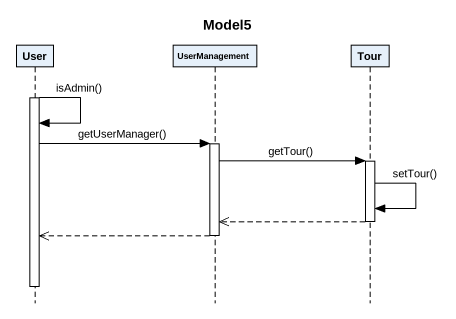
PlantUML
@startuml
title Model5
hide footbox
participant User
participant UserManagement
participant Tour

activate User
User -> User : isAdmin()
User -> UserManagement : getUserManager()
activate UserManagement
UserManagement -> Tour : getTour()
activate Tour
Tour -> Tour : setTour()
Tour -->> UserManagement
deactivate Tour
UserManagement -->> User
deactivate UserManagement
deactivate User
@enduml
